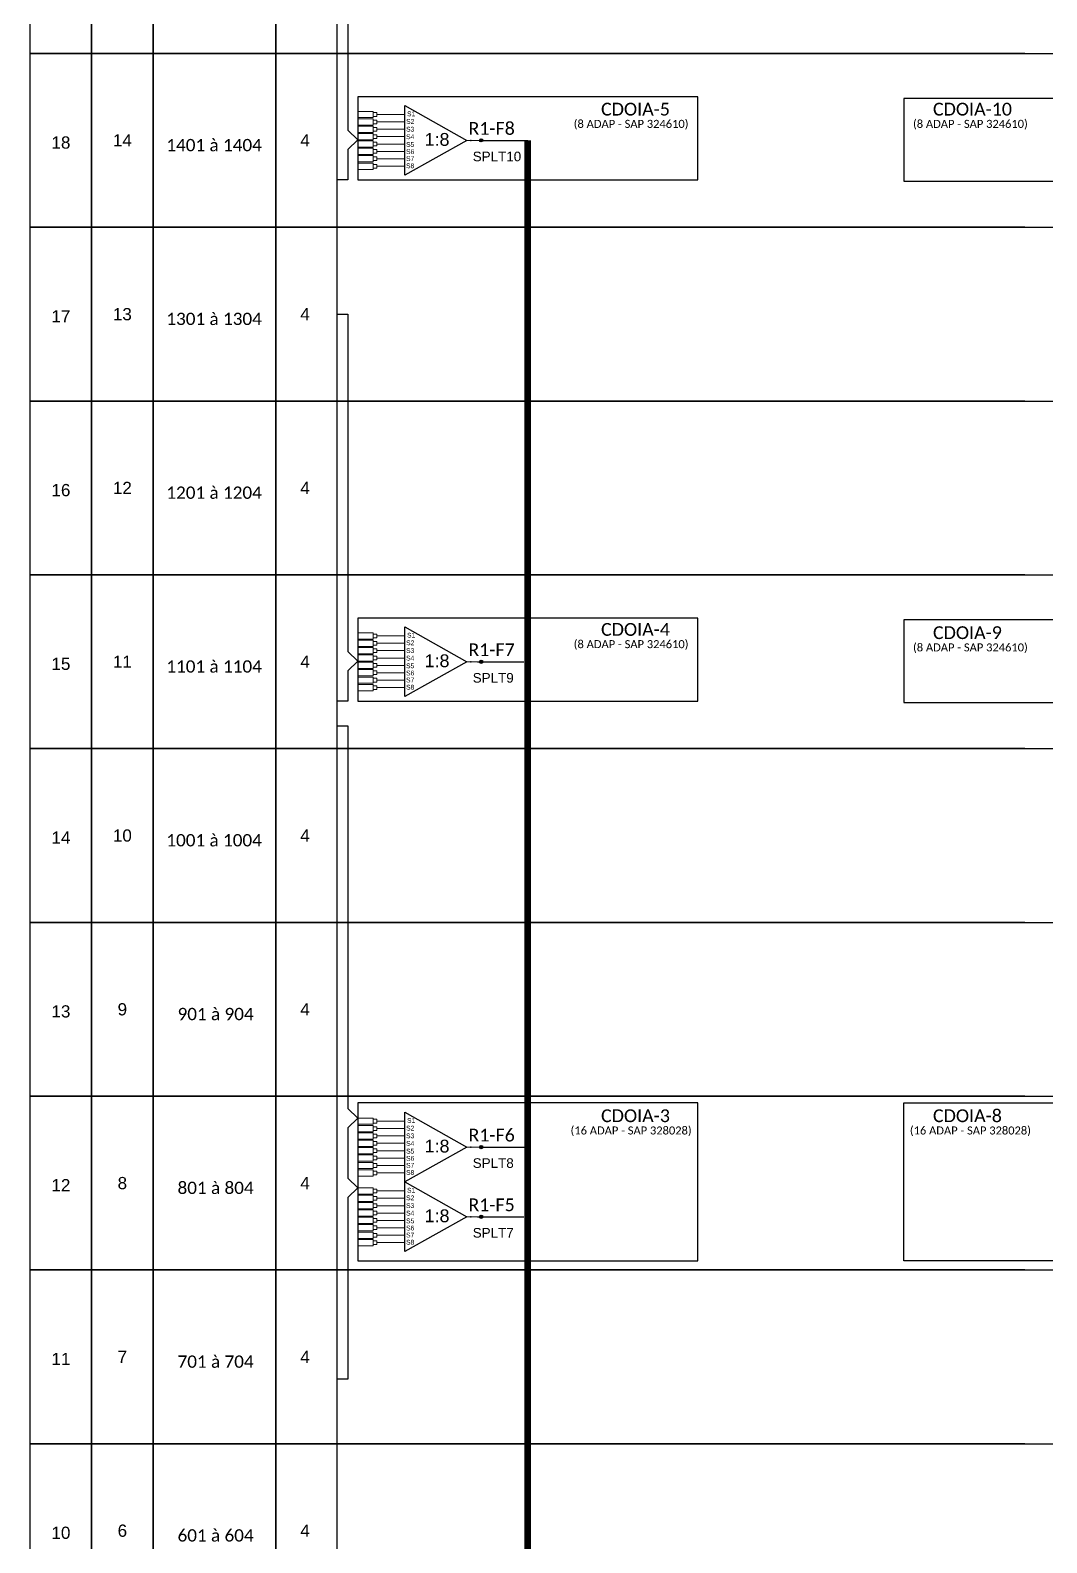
# Model space of a CAD drawing. Header units: millimetres. Extents: x 688550 to 690417, y 7458888 to 7459543.
# Drawn here: x 689252 to 689393, y 7459221 to 7459430.8 of the extents above; entities that cross this region are included whole.
import ezdxf
from ezdxf.enums import TextEntityAlignment as Align

# ---------------------------------------------------------------- set-up
doc = ezdxf.new("R2010")
doc.units = ezdxf.units.MM
doc.header["$LTSCALE"] = 3
doc.header["$MEASUREMENT"] = 0
doc.styles.add('ARIAL', font='arial.ttf')
doc.styles.add('WMF-Calibri0', font='calibri.ttf')

# ---------------------------------------------------------------- blocks, each defined once
blk = doc.blocks.new('SPLITTER_')
blk.add_point((0, 0))
at = {"style": 'ARIAL', "flags": 4}
blk.add_attdef('SPLT', (0, -3.26), '', height=1.5, dxfattribs=at)
blk = doc.blocks.new('SPLT_1-8_SC-APC_ESQ')
at = {"color": 1}
blk.add_lwpolyline([(7.37, -2.1), (17.04, -7.55), (7.37, -13), (7.37, -2.1)], dxfattribs=at)
at = {"color": 3, "lineweight": 0}
for points in [[(2.41, -3.02), (0, -3.02)], [(2.41, -4), (0, -4)], [(2.41, -4.17), (0, -4.17)], [(2.41, -3.02), (2.41, -4)], [(2.41, -4.17), (2.41, -5.16)], [(2.99, -3.51), (7.37, -3.51)], [(7.37, -4.66), (2.99, -4.66)], [(2.41, -5.16), (0, -5.16)], [(2.41, -5.32), (0, -5.32)], [(2.41, -6.31), (0, -6.31)], [(2.41, -6.48), (0, -6.48)], [(2.41, -5.32), (2.41, -6.31)], [(2.41, -6.48), (2.41, -7.46)], [(7.37, -5.82), (2.99, -5.82)], [(7.37, -6.97), (2.99, -6.97)], [(2.41, -7.46), (0, -7.46)], [(2.41, -7.63), (0, -7.63)], [(2.41, -8.62), (0, -8.62)], [(2.41, -8.78), (0, -8.78)], [(2.41, -7.63), (2.41, -8.62)], [(2.41, -8.78), (2.41, -9.77)], [(7.37, -8.12), (2.99, -8.12)], [(7.37, -9.28), (2.99, -9.28)], [(2.41, -9.77), (0, -9.77)], [(2.41, -9.94), (0, -9.94)], [(2.41, -10.92), (0, -10.92)], [(2.41, -11.09), (0, -11.09)], [(2.41, -9.94), (2.41, -10.92)], [(2.41, -11.09), (2.41, -12.08)], [(7.37, -10.43), (2.99, -10.43)], [(7.37, -11.58), (2.99, -11.58)], [(2.41, -12.08), (0, -12.08)]]:
    blk.add_lwpolyline(points, dxfattribs=at)
for points in [[(2.99, -3.22), (2.41, -3.22), (2.41, -3.8), (2.99, -3.8)], [(2.99, -4.38), (2.41, -4.38), (2.41, -4.95), (2.99, -4.95)], [(2.99, -5.53), (2.41, -5.53), (2.41, -6.1), (2.99, -6.1)], [(2.99, -6.68), (2.41, -6.68), (2.41, -7.26), (2.99, -7.26)], [(2.99, -7.84), (2.41, -7.84), (2.41, -8.41), (2.99, -8.41)], [(2.99, -8.99), (2.41, -8.99), (2.41, -9.56), (2.99, -9.56)], [(2.99, -10.14), (2.41, -10.14), (2.41, -10.72), (2.99, -10.72)], [(2.99, -11.3), (2.41, -11.3), (2.41, -11.87), (2.99, -11.87)]]:
    blk.add_lwpolyline(points, close=True, dxfattribs=at)
at = {"color": 1, "lineweight": 0}
blk.add_lwpolyline([(17.04, -7.55), (19.26, -7.55)], dxfattribs=at)
at = {"color": 1, "style": 'ARIAL'}
for s, height, p in [('S2', 0.75, (7.56, -4.97)), ('S1', 0.75, (7.7, -3.78)), ('S3', 0.75, (7.55, -6.18)), ('S4', 0.75, (7.55, -7.36)), ('1:8', 2, (10.45, -8.4)), ('S5', 0.75, (7.55, -8.57)), ('S6', 0.75, (7.55, -9.69)), ('S7', 0.75, (7.55, -10.78)), ('S8', 0.75, (7.55, -11.9))]:
    blk.add_text(s, height=height, dxfattribs=at).set_placement(p)

msp = doc.modelspace()

# ---------------------------------------------------------------- hatches: boundary and pattern name
h = msp.add_hatch(color=3)
h.dxf.hatch_style = 1
edge = h.paths.add_edge_path()
edge.add_arc((689314.56, 7459415.49), 0.228, 0, 360)
h = msp.add_hatch(color=3)
h.dxf.hatch_style = 1
edge = h.paths.add_edge_path()
edge.add_arc((689314.56, 7459343.19), 0.228, 0, 360)
h = msp.add_hatch(color=3)
h.dxf.hatch_style = 1
edge = h.paths.add_edge_path()
edge.add_arc((689314.56, 7459275.89), 0.228, 0, 360)
h = msp.add_hatch(color=3)
h.dxf.hatch_style = 1
edge = h.paths.add_edge_path()
edge.add_arc((689314.56, 7459266.22), 0.228, 0, 360)

# ---------------------------------------------------------------- linework, layer by layer
for p, q in [((689269.03, 7459427.54), (689269.03, 7459451.64)), ((689389.95, 7459427.54), (689269.03, 7459427.54)), ((689269.03, 7459427.54), (689423.19, 7459427.54)), ((689269.03, 7459403.44), (689269.03, 7459427.54)), ((689389.95, 7459403.44), (689269.03, 7459403.44)), ((689269.03, 7459403.44), (689423.19, 7459403.44)), ((689269.03, 7459379.34), (689269.03, 7459403.44)), ((689389.95, 7459379.34), (689269.03, 7459379.34)), ((689269.03, 7459379.34), (689423.19, 7459379.34)), ((689269.03, 7459355.24), (689269.03, 7459379.34)), ((689389.95, 7459355.24), (689269.03, 7459355.24)), ((689269.03, 7459355.24), (689423.19, 7459355.24)), ((689269.03, 7459331.14), (689269.03, 7459355.24)), ((689389.95, 7459331.14), (689269.03, 7459331.14)), ((689269.03, 7459331.14), (689423.19, 7459331.14)), ((689269.03, 7459307.04), (689269.03, 7459331.14)), ((689389.95, 7459307.04), (689269.03, 7459307.04)), ((689269.03, 7459307.04), (689423.19, 7459307.04)), ((689269.03, 7459282.94), (689269.03, 7459307.04)), ((689389.95, 7459282.94), (689269.03, 7459282.94)), ((689269.03, 7459282.94), (689423.19, 7459282.94)), ((689269.03, 7459258.84), (689269.03, 7459282.94)), ((689389.95, 7459258.84), (689269.03, 7459258.84)), ((689269.03, 7459258.84), (689423.19, 7459258.84)), ((689269.03, 7459234.74), (689269.03, 7459258.84)), ((689389.95, 7459234.74), (689269.03, 7459234.74)), ((689269.03, 7459234.74), (689423.19, 7459234.74)), ((689269.03, 7459210.64), (689269.03, 7459234.74))]:
    msp.add_line(p, q)
for points in [[(689251.99, 7459451.64), (689260.51, 7459451.64), (689260.51, 7459427.54), (689251.99, 7459427.54)], [(689260.51, 7459451.64), (689269.03, 7459451.64), (689269.03, 7459427.54), (689260.51, 7459427.54)], [(689286.06, 7459451.64), (689269.03, 7459451.64), (689269.03, 7459427.54), (689286.06, 7459427.54)], [(689294.58, 7459451.64), (689286.06, 7459451.64), (689286.06, 7459427.54), (689294.58, 7459427.54)], [(689251.99, 7459427.54), (689260.51, 7459427.54), (689260.51, 7459403.44), (689251.99, 7459403.44)], [(689251.99, 7459427.54), (689260.51, 7459427.54), (689260.51, 7459403.44), (689251.99, 7459403.44)], [(689260.51, 7459427.54), (689269.03, 7459427.54), (689269.03, 7459403.44), (689260.51, 7459403.44)], [(689286.06, 7459427.54), (689269.03, 7459427.54), (689269.03, 7459403.44), (689286.06, 7459403.44)], [(689294.58, 7459427.54), (689286.06, 7459427.54), (689286.06, 7459403.44), (689294.58, 7459403.44)], [(689251.99, 7459403.44), (689260.51, 7459403.44), (689260.51, 7459379.34), (689251.99, 7459379.34)], [(689251.99, 7459403.44), (689260.51, 7459403.44), (689260.51, 7459379.34), (689251.99, 7459379.34)], [(689260.51, 7459403.44), (689269.03, 7459403.44), (689269.03, 7459379.34), (689260.51, 7459379.34)], [(689286.06, 7459403.44), (689269.03, 7459403.44), (689269.03, 7459379.34), (689286.06, 7459379.34)], [(689294.58, 7459403.44), (689286.06, 7459403.44), (689286.06, 7459379.34), (689294.58, 7459379.34)], [(689251.99, 7459379.34), (689260.51, 7459379.34), (689260.51, 7459355.24), (689251.99, 7459355.24)], [(689251.99, 7459379.34), (689260.51, 7459379.34), (689260.51, 7459355.24), (689251.99, 7459355.24)], [(689260.51, 7459379.34), (689269.03, 7459379.34), (689269.03, 7459355.24), (689260.51, 7459355.24)], [(689286.06, 7459379.34), (689269.03, 7459379.34), (689269.03, 7459355.24), (689286.06, 7459355.24)], [(689294.58, 7459379.34), (689286.06, 7459379.34), (689286.06, 7459355.24), (689294.58, 7459355.24)], [(689251.99, 7459355.24), (689260.51, 7459355.24), (689260.51, 7459331.14), (689251.99, 7459331.14)], [(689251.99, 7459355.24), (689260.51, 7459355.24), (689260.51, 7459331.14), (689251.99, 7459331.14)], [(689260.51, 7459355.24), (689269.03, 7459355.24), (689269.03, 7459331.14), (689260.51, 7459331.14)], [(689286.06, 7459355.24), (689269.03, 7459355.24), (689269.03, 7459331.14), (689286.06, 7459331.14)], [(689294.58, 7459355.24), (689286.06, 7459355.24), (689286.06, 7459331.14), (689294.58, 7459331.14)], [(689251.99, 7459331.14), (689260.51, 7459331.14), (689260.51, 7459307.04), (689251.99, 7459307.04)], [(689251.99, 7459331.14), (689260.51, 7459331.14), (689260.51, 7459307.04), (689251.99, 7459307.04)], [(689260.51, 7459331.14), (689269.03, 7459331.14), (689269.03, 7459307.04), (689260.51, 7459307.04)], [(689286.06, 7459331.14), (689269.03, 7459331.14), (689269.03, 7459307.04), (689286.06, 7459307.04)], [(689294.58, 7459331.14), (689286.06, 7459331.14), (689286.06, 7459307.04), (689294.58, 7459307.04)], [(689251.99, 7459307.04), (689260.51, 7459307.04), (689260.51, 7459282.94), (689251.99, 7459282.94)], [(689251.99, 7459307.04), (689260.51, 7459307.04), (689260.51, 7459282.94), (689251.99, 7459282.94)], [(689260.51, 7459307.04), (689269.03, 7459307.04), (689269.03, 7459282.94), (689260.51, 7459282.94)], [(689286.06, 7459307.04), (689269.03, 7459307.04), (689269.03, 7459282.94), (689286.06, 7459282.94)], [(689294.58, 7459307.04), (689286.06, 7459307.04), (689286.06, 7459282.94), (689294.58, 7459282.94)], [(689251.99, 7459282.94), (689260.51, 7459282.94), (689260.51, 7459258.84), (689251.99, 7459258.84)], [(689251.99, 7459282.94), (689260.51, 7459282.94), (689260.51, 7459258.84), (689251.99, 7459258.84)], [(689260.51, 7459282.94), (689269.03, 7459282.94), (689269.03, 7459258.84), (689260.51, 7459258.84)], [(689286.06, 7459282.94), (689269.03, 7459282.94), (689269.03, 7459258.84), (689286.06, 7459258.84)], [(689294.58, 7459282.94), (689286.06, 7459282.94), (689286.06, 7459258.84), (689294.58, 7459258.84)], [(689251.99, 7459258.84), (689260.51, 7459258.84), (689260.51, 7459234.74), (689251.99, 7459234.74)], [(689251.99, 7459258.84), (689260.51, 7459258.84), (689260.51, 7459234.74), (689251.99, 7459234.74)], [(689260.51, 7459258.84), (689269.03, 7459258.84), (689269.03, 7459234.74), (689260.51, 7459234.74)], [(689286.06, 7459258.84), (689269.03, 7459258.84), (689269.03, 7459234.74), (689286.06, 7459234.74)], [(689294.58, 7459258.84), (689286.06, 7459258.84), (689286.06, 7459234.74), (689294.58, 7459234.74)], [(689251.99, 7459234.74), (689260.51, 7459234.74), (689260.51, 7459210.64), (689251.99, 7459210.64)], [(689251.99, 7459234.74), (689260.51, 7459234.74), (689260.51, 7459210.64), (689251.99, 7459210.64)], [(689260.51, 7459234.74), (689269.03, 7459234.74), (689269.03, 7459210.64), (689260.51, 7459210.64)], [(689286.06, 7459234.74), (689269.03, 7459234.74), (689269.03, 7459210.64), (689286.06, 7459210.64)], [(689294.58, 7459234.74), (689286.06, 7459234.74), (689286.06, 7459210.64), (689294.58, 7459210.64)]]:
    msp.add_lwpolyline(points, close=True)
at = {"color": 3}
for points in [[(689294.58, 7459439.59), (689296.04, 7459439.59), (689296.04, 7459423.89), (689296.04, 7459423.89), (689296.04, 7459423.89), (689296.04, 7459416.9), (689297.43, 7459415.56), (689296.04, 7459414.22), (689296.04, 7459410.02), (689294.58, 7459410.02)], [(689294.58, 7459391.39), (689296.03, 7459391.39), (689296.04, 7459351.6), (689296.04, 7459351.6), (689296.04, 7459351.6), (689296.04, 7459344.6), (689297.43, 7459343.26), (689296.04, 7459341.92), (689296.04, 7459337.72), (689294.58, 7459337.72)], [(689294.58, 7459334.3), (689296.04, 7459334.3), (689296.04, 7459290.84)], [(689296.04, 7459291.65), (689296.04, 7459289.32)], [(689296.04, 7459289.32), (689296.04, 7459281.25), (689297.43, 7459279.91), (689296.04, 7459278.57), (689296.04, 7459271.58), (689297.43, 7459270.24), (689296.04, 7459268.9), (689296.04, 7459243.72), (689294.58, 7459243.72)], [(689296.05, 7459278.58), (689296.05, 7459274.05)]]:
    msp.add_lwpolyline(points, dxfattribs=at)
at = {"color": 1}
for points in [[(689344.6, 7459421.51), (689297.43, 7459421.51), (689297.43, 7459410.02), (689344.6, 7459410.02)], [(689420.34, 7459421.31), (689373.17, 7459421.31), (689373.17, 7459409.81), (689420.34, 7459409.81)], [(689344.6, 7459349.22), (689297.43, 7459349.22), (689297.43, 7459337.72), (689344.6, 7459337.72)], [(689420.34, 7459349.01), (689373.17, 7459349.01), (689373.17, 7459337.52), (689420.34, 7459337.52)], [(689344.6, 7459282.02), (689297.43, 7459282.02), (689297.43, 7459260.12), (689344.6, 7459260.12)], [(689373.17, 7459282.02), (689420.34, 7459282.02), (689420.34, 7459260.12), (689373.17, 7459260.12)]]:
    msp.add_lwpolyline(points, close=True, dxfattribs=at)
at = {"color": 5}
for points in [[(689314.56, 7459415.49), (689321, 7459415.49)], [(689314.04, 7459343.19), (689320.48, 7459343.19)], [(689314.56, 7459275.89), (689321, 7459275.89)], [(689314.04, 7459266.22), (689320.48, 7459266.22)]]:
    msp.add_lwpolyline(points, dxfattribs=at)
at = {"color": 5, "const_width": 0.888}
msp.add_lwpolyline([(689321, 7459415.49), (689321, 7459006.07)], dxfattribs=at)
at = {"color": 3}
for centre in [(689314.56, 7459415.49), (689314.56, 7459343.19), (689314.56, 7459275.89), (689314.56, 7459266.22)]:
    msp.add_circle(centre, 0.228, dxfattribs=at)

# ---------------------------------------------------------------- block references
at = {"xscale": 0.887679352350533, "yscale": 0.8876793525218963, "zscale": 0.887679352350533}
for p in [(689297.43, 7459422.19), (689297.43, 7459349.89), (689297.43, 7459282.59), (689297.43, 7459272.92)]:
    msp.add_blockref('SPLT_1-8_SC-APC_ESQ', p, dxfattribs=at)
ref = msp.add_blockref('SPLITTER_', (689313.1, 7459415.49), dxfattribs=dict(xscale=0.887679352350533, yscale=0.8876793525218963, zscale=0.887679352350533))
ref.add_attrib('SPLT', 'SPLT10', (689313.38, 7459412.59), dxfattribs={"height": 1.332, "style": 'ARIAL'})
ref = msp.add_blockref('SPLITTER_', (689313.1, 7459343.19), dxfattribs=dict(xscale=0.887679352350533, yscale=0.8876793525218963, zscale=0.887679352350533))
ref.add_attrib('SPLT', 'SPLT9', (689313.38, 7459340.29), dxfattribs={"height": 1.332, "style": 'ARIAL'})
ref = msp.add_blockref('SPLITTER_', (689313.1, 7459275.89), dxfattribs=dict(xscale=0.887679352350533, yscale=0.8876793525218963, zscale=0.887679352350533))
ref.add_attrib('SPLT', 'SPLT8', (689313.38, 7459273), dxfattribs={"height": 1.332, "style": 'ARIAL'})
ref = msp.add_blockref('SPLITTER_', (689313.1, 7459266.22), dxfattribs=dict(xscale=0.887679352350533, yscale=0.8876793525218963, zscale=0.887679352350533))
ref.add_attrib('SPLT', 'SPLT7', (689313.38, 7459263.33), dxfattribs={"height": 1.332, "style": 'ARIAL'})

# ---------------------------------------------------------------- texts
at = {"color": 1, "style": 'WMF-Calibri0'}
for s, p in [('CDOIA-5', (689331.18, 7459418.93)), ('CDOIA-10', (689377.23, 7459418.93)), ('CDOIA-4', (689331.18, 7459346.78)), ('CDOIA-9', (689377.23, 7459346.33)), ('CDOIA-3', (689331.18, 7459279.34)), ('CDOIA-8', (689377.23, 7459279.34))]:
    msp.add_text(s, height=1.775, dxfattribs=at).set_placement(p)
at = {"color": 5, "style": 'WMF-Calibri0'}
for s, p in [('R1-F8', (689312.79, 7459416.26)), ('R1-F7', (689312.78, 7459343.96)), ('R1-F6', (689312.79, 7459276.66)), ('R1-F5', (689312.78, 7459266.99))]:
    msp.add_text(s, height=1.775, dxfattribs=at).set_placement(p)
at = {"color": 1, "style": 'WMF-Calibri0'}
for s, p in [('(8 ADAP - SAP 324610)', (689335.35, 7459417.22)), ('(8 ADAP - SAP 324610)', (689382.42, 7459417.22)), ('(8 ADAP - SAP 324610)', (689335.35, 7459345.07)), ('(8 ADAP - SAP 324610)', (689382.42, 7459344.62)), ('(16 ADAP - SAP 328028)', (689335.35, 7459277.63)), ('(16 ADAP - SAP 328028)', (689382.42, 7459277.63))]:
    msp.add_text(s, height=1.1096, dxfattribs=at).set_placement(p, align=Align.CENTER)
at = {"style": 'WMF-Calibri0'}
for s, height, p in [('1401 à 1404', 1.7053, (689270.87, 7459413.98)), ('1301 à 1304', 1.7053, (689270.87, 7459389.88)), ('1201 à 1204', 1.7053, (689270.87, 7459365.78)), ('1101 à 1104', 1.7053, (689270.87, 7459341.68)), ('1001 à 1004', 1.7053, (689270.87, 7459317.58)), ('901 à 904', 1.705, (689272.43, 7459293.48)), ('801 à 804', 1.705, (689272.43, 7459269.38)), ('701 à 704', 1.705, (689272.43, 7459245.28)), ('601 à 604', 1.705, (689272.43, 7459221.18))]:
    msp.add_text(s, height=height, dxfattribs=at).set_placement(p)
at = {"style": 'ARIAL', "flags": 12}
for tag, p in [('18', (689256.25, 7459415.19)), ('14', (689264.77, 7459415.49)), ('4', (689290.11, 7459415.49)), ('17', (689256.25, 7459391.09)), ('13', (689264.77, 7459391.39)), ('4', (689290.11, 7459391.39)), ('16', (689256.25, 7459366.99)), ('12', (689264.77, 7459367.29)), ('4', (689290.11, 7459367.29)), ('15', (689256.25, 7459342.9)), ('11', (689264.77, 7459343.19)), ('4', (689290.11, 7459343.19)), ('14', (689256.25, 7459318.8)), ('10', (689264.77, 7459319.09)), ('4', (689290.11, 7459319.09)), ('13', (689256.25, 7459294.7)), ('9', (689264.77, 7459294.99)), ('4', (689290.11, 7459294.99)), ('12', (689256.25, 7459270.6)), ('8', (689264.77, 7459270.89)), ('4', (689290.11, 7459270.89)), ('11', (689256.25, 7459246.5)), ('7', (689264.77, 7459246.79)), ('4', (689290.11, 7459246.79)), ('10', (689256.25, 7459222.4)), ('6', (689264.77, 7459222.69)), ('4', (689290.11, 7459222.69))]:
    msp.add_attdef(tag, text='XX', height=1.693, dxfattribs=at).set_placement(p, align=Align.MIDDLE_CENTER)

doc.saveas('drawing.dxf')
